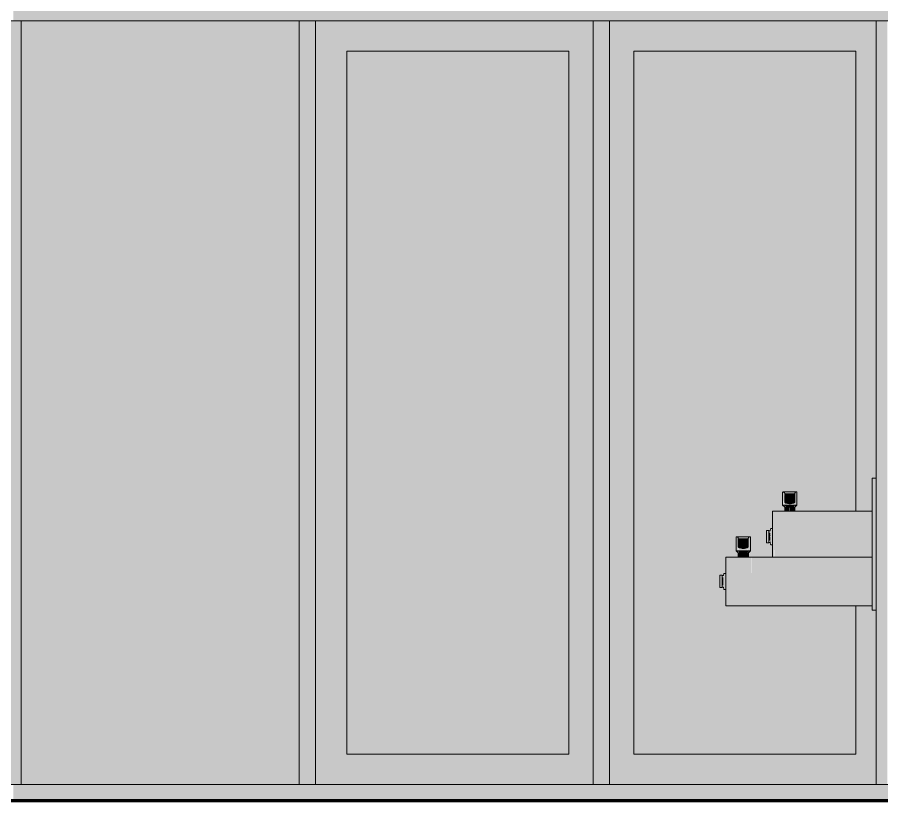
# Model space of a CAD drawing. Header units: inches. Extents: x 20478 to 36684, y -248 to 750.
# Drawn here: x 25960.4 to 26066.8, y 0 to 96.4 of the extents above; entities that cross this region are included whole.
import ezdxf

# ---------------------------------------------------------------- set-up
doc = ezdxf.new("R2010")
doc.units = ezdxf.units.IN
doc.header["$MEASUREMENT"] = 0
for name, color, linetype, lineweight in [('A-DOOR', 31, 'Continuous', 13), ('A-GLAZ-CURT', 52, 'Continuous', 9), ('A-GLAZ-CWMG', 51, 'Continuous', 9), ('C-TOPO', 7, 'Continuous', 9), ('I-WALL', 2, 'Continuous', 13), ('P-SANR-FIXT', 6, 'Continuous', 9)]:
    doc.layers.add(name, color=color, linetype=linetype, lineweight=lineweight)

# ---------------------------------------------------------------- blocks, each defined once
blk = doc.blocks.new('Drinking_Fountain-Haws_Corporation-Wall_Mounted_1119 - 1119-11062-Elevation - South')
at = {"layer": 'P-SANR-FIXT'}
for color, points in [(9, [(24132.45, 23.44), (24132.95, 23.44), (24132.95, 39.69), (24132.45, 39.69), (24132.45, 27.65)]), (10, [(24122.94, 37.76), (24122.99, 37.93), (24123.09, 38), (24121.63, 37.96), (24121.71, 37.82), (24121.72, 37.76)]), (10, [(24121.92, 36.76), (24122.94, 36.76), (24122.94, 37.76), (24121.72, 37.76), (24121.74, 36.76)]), (10, [(24121.92, 36.64), (24122.89, 36.68), (24122.94, 36.76), (24121.74, 36.72), (24121.84, 36.64)]), (9, [(24120.34, 30), (24120.43, 30), (24120.43, 35.63), (24120.2, 35.63), (24120.22, 30)]), (9, [(24123.11, 30), (24123.4, 30), (24123.4, 35.63), (24120.43, 35.63), (24120.45, 30), (24122.92, 30)]), (10, [(24122.19, 35.63), (24122.33, 35.63), (24122.32, 36.12), (24121.7, 36.12), (24121.75, 35.63), (24122.18, 35.63)]), (10, [(24122.86, 35.63), (24122.95, 35.63), (24122.91, 36.12), (24122.33, 36.12), (24122.38, 35.63), (24122.84, 35.63)]), (9, [(24125.11, 30), (24132.45, 30), (24132.45, 35.63), (24123.4, 35.63), (24123.4, 30), (24123.95, 30)]), (10, [(24119.77, 32.01), (24119.88, 32.01), (24119.88, 33.01), (24119.77, 33.01), (24119.77, 32.1)]), (10, [(24117.21, 32.25), (24117.27, 32.42), (24117.36, 32.5), (24115.91, 32.45), (24115.98, 32.31), (24115.99, 32.25)]), (10, [(24116.01, 31.25), (24117.21, 31.25), (24117.21, 32.25), (24115.99, 32.25), (24115.99, 31.25)]), (10, [(24116.15, 31.13), (24117.17, 31.17), (24117.21, 31.25), (24116.01, 31.21), (24116.11, 31.13), (24116.15, 31.13)]), (9, [(24114.45, 24), (24114.68, 24), (24114.68, 30), (24114.45, 30), (24114.45, 26.01)]), (9, [(24116.94, 24), (24117.65, 24), (24117.6, 30), (24114.68, 30), (24114.68, 24), (24116.27, 24)]), (10, [(24116.07, 30), (24116.6, 30), (24116.59, 30.5), (24115.98, 30.5), (24116.03, 30)]), (10, [(24117.13, 30), (24117.23, 30), (24117.18, 30.5), (24116.6, 30.5), (24116.63, 30), (24117.09, 30)]), (9, [(24132.45, 24), (24132.45, 30), (24117.65, 30), (24117.65, 24), (24126.24, 24)]), (10, [(24114.13, 26.5), (24114.13, 27.5), (24114.02, 27.5), (24114.02, 26.5)])]:
    blk.add_hatch(color=color, dxfattribs=at).paths.add_polyline_path(points, flags=0)
h = blk.add_hatch(color=10, dxfattribs=at)
h.paths.add_polyline_path([(24122.07, 36.37), (24122.01, 36.61), (24122.05, 36.37)], flags=0)
h.paths.add_polyline_path([(24122.14, 36.37), (24122.14, 36.59), (24122.05, 36.61), (24122.07, 36.37)], flags=0)
h.paths.add_polyline_path([(24121.57, 36.37), (24121.74, 36.37), (24121.6, 37.99), (24121.47, 37.99), (24121.46, 37.93), (24121.54, 36.37)], flags=0)
h.paths.add_polyline_path([(24121.88, 36.37), (24122.01, 36.38), (24121.92, 36.63), (24121.88, 36.63)], flags=0)
h.paths.add_polyline_path([(24121.81, 36.37), (24121.88, 36.38), (24121.84, 36.63)], flags=0)
h = blk.add_hatch(color=10, dxfattribs=at)
h.paths.add_polyline_path([(24123.12, 36.37), (24123.16, 36.37), (24123.19, 37.99), (24123.06, 37.99), (24122.99, 37.93), (24122.94, 37.76), (24122.92, 36.37), (24123.09, 36.37)], flags=0)
h.paths.add_polyline_path([(24122.78, 36.37), (24122.84, 36.37), (24122.82, 36.63), (24122.78, 36.38)], flags=0)
h.paths.add_polyline_path([(24122.65, 36.37), (24122.61, 36.45), (24122.61, 36.37)], flags=0)
h.paths.add_polyline_path([(24122.78, 36.37), (24122.78, 36.63), (24122.7, 36.63), (24122.65, 36.37), (24122.71, 36.37)], flags=0)
h.paths.add_polyline_path([(24122.52, 36.37), (24122.59, 36.37), (24122.61, 36.61), (24122.52, 36.59)], flags=0)
h = blk.add_hatch(color=10, dxfattribs=at)
h.paths.add_polyline_path([(24122.33, 36.12), (24122.33, 36.37), (24121.66, 36.37), (24121.92, 36.12), (24122.23, 36.12)], flags=0)
h.paths.add_polyline_path([(24121.8, 36.12), (24121.66, 36.37), (24121.5, 36.37), (24121.75, 36.16)], flags=0)
h = blk.add_hatch(color=10, dxfattribs=at)
h.paths.add_polyline_path([(24123, 36.37), (24122.33, 36.37), (24122.33, 36.12), (24122.78, 36.13)], flags=0)
h.paths.add_polyline_path([(24122.86, 36.12), (24123.16, 36.37), (24123, 36.37)], flags=0)
h = blk.add_hatch(color=10, dxfattribs=at)
h.paths.add_polyline_path([(24119.51, 31.75), (24119.77, 31.75), (24119.77, 31.82), (24119.51, 31.82)], flags=0)
h.paths.add_polyline_path([(24119.77, 33.16), (24119.77, 33.27), (24119.51, 33.27), (24119.51, 33.2)], flags=0)
h.paths.add_polyline_path([(24119.77, 31.82), (24119.77, 33.16), (24119.51, 33.1), (24119.51, 31.86)], flags=0)
h = blk.add_hatch(color=10, dxfattribs=at)
h.paths.add_polyline_path([(24119.97, 31.74), (24119.97, 31.98), (24119.91, 31.99)], flags=0)
h.paths.add_polyline_path([(24119.97, 31.98), (24119.97, 32.21), (24119.91, 32.25), (24119.96, 31.99)], flags=0)
h.paths.add_polyline_path([(24119.97, 32.21), (24119.97, 32.51), (24119.91, 32.38)], flags=0)
h.paths.add_polyline_path([(24119.97, 32.8), (24119.97, 33.04), (24119.91, 32.77)], flags=0)
h.paths.add_polyline_path([(24119.97, 32.51), (24119.97, 32.8), (24119.91, 32.64), (24119.96, 32.53)], flags=0)
h = blk.add_hatch(color=10, dxfattribs=at)
h.paths.add_polyline_path([(24120.01, 31.52), (24120.2, 31.58), (24120.01, 31.61)], flags=0)
h.paths.add_polyline_path([(24120.01, 31.61), (24120.2, 31.65), (24120.01, 31.71)], flags=0)
h.paths.add_polyline_path([(24120.2, 33.4), (24120.2, 33.5), (24120.01, 33.43)], flags=0)
h.paths.add_polyline_path([(24120.2, 33.31), (24120.2, 33.4), (24120.01, 33.37)], flags=0)
h.paths.add_polyline_path([(24120.01, 31.71), (24120.2, 31.71), (24120.2, 33.31), (24120.01, 33.31), (24120.01, 31.96)], flags=0)
h = blk.add_hatch(color=10, dxfattribs=at)
h.paths.add_polyline_path([(24116.09, 30.75), (24116.6, 30.75), (24116.6, 31.05), (24116.07, 31.15)], flags=0)
h.paths.add_polyline_path([(24116.01, 30.75), (24116.09, 30.75), (24116.04, 31.17), (24116.01, 30.76)], flags=0)
h.paths.add_polyline_path([(24115.81, 30.75), (24116.01, 30.75), (24115.91, 32.45), (24115.81, 32.5), (24115.73, 32.42), (24115.77, 30.75)], flags=0)
h = blk.add_hatch(color=10, dxfattribs=at)
h.paths.add_polyline_path([(24117.12, 30.75), (24117.09, 31.13), (24116.6, 31.05), (24116.6, 30.75), (24117.09, 30.75)], flags=0)
h.paths.add_polyline_path([(24117.2, 30.75), (24117.17, 31.17), (24117.12, 30.75), (24117.19, 30.75)], flags=0)
h.paths.add_polyline_path([(24117.39, 30.75), (24117.43, 30.75), (24117.46, 32.48), (24117.33, 32.48), (24117.24, 32.37), (24117.21, 32.25), (24117.2, 30.75), (24117.36, 30.75)], flags=0)
h = blk.add_hatch(color=10, dxfattribs=at)
h.paths.add_polyline_path([(24116.6, 30.5), (24116.6, 30.75), (24115.93, 30.75), (24116.16, 30.5), (24116.5, 30.5)], flags=0)
h.paths.add_polyline_path([(24116.07, 30.5), (24115.93, 30.75), (24115.77, 30.75), (24116.02, 30.54)], flags=0)
h = blk.add_hatch(color=10, dxfattribs=at)
h.paths.add_polyline_path([(24117.04, 30.5), (24117.28, 30.75), (24116.6, 30.73), (24116.6, 30.5), (24116.93, 30.5)], flags=0)
h.paths.add_polyline_path([(24117.14, 30.5), (24117.43, 30.75), (24117.28, 30.75), (24117.2, 30.61)], flags=0)
h = blk.add_hatch(color=10, dxfattribs=at)
h.paths.add_polyline_path([(24113.76, 26.24), (24114.02, 26.29), (24114.02, 26.35), (24113.76, 26.31)], flags=0)
h.paths.add_polyline_path([(24114.02, 26.35), (24114.02, 27.76), (24113.76, 27.71), (24113.76, 26.35)], flags=0)
h = blk.add_hatch(color=10, dxfattribs=at)
h.paths.add_polyline_path([(24114.45, 26.01), (24114.45, 26.1), (24114.26, 26.08)], flags=0)
h.paths.add_polyline_path([(24114.45, 26.1), (24114.45, 26.2), (24114.26, 26.14)], flags=0)
h.paths.add_polyline_path([(24114.26, 26.2), (24114.45, 26.2), (24114.45, 27.99), (24114.26, 27.99), (24114.26, 26.45)], flags=0)
h = blk.add_hatch(color=10, dxfattribs=at)
h.paths.add_polyline_path([(24114.22, 26.23), (24114.22, 26.47), (24114.16, 26.48)], flags=0)
h.paths.add_polyline_path([(24114.22, 26.47), (24114.22, 26.7), (24114.16, 26.74), (24114.21, 26.48)], flags=0)
h.paths.add_polyline_path([(24114.22, 26.7), (24114.22, 27), (24114.16, 26.87)], flags=0)
h.paths.add_polyline_path([(24114.22, 27.53), (24114.19, 27.65), (24114.16, 27.52)], flags=0)
h.paths.add_polyline_path([(24114.22, 27.3), (24114.21, 27.52), (24114.16, 27.26)], flags=0)
h.paths.add_polyline_path([(24114.22, 27), (24114.22, 27.3), (24114.16, 27.13)], flags=0)
at = {"layer": 'P-SANR-FIXT', "color": 250}
for p, q in [((24132.45, 23.44), (24132.45, 39.69)), ((24132.95, 39.69), (24132.45, 39.69)), ((24120.2, 35.63), (24120.2, 30)), ((24120.2, 35.63), (24120.43, 35.63)), ((24120.43, 35.63), (24123.4, 35.63)), ((24123.4, 35.63), (24132.45, 35.63)), ((24114.45, 30), (24114.45, 24)), ((24114.45, 30), (24114.68, 30)), ((24114.68, 30), (24117.65, 30)), ((24117.65, 30), (24132.45, 30)), ((24114.68, 24), (24114.45, 24)), ((24117.65, 24), (24114.68, 24)), ((24132.45, 24), (24117.65, 24)), ((24132.45, 23.44), (24132.95, 23.44))]:
    blk.add_line(p, q, dxfattribs=at)
at = {"layer": 'P-SANR-FIXT', "color": 55}
for p, q in [((24121.45, 37.96), (24121.45, 36.37)), ((24123.13, 38.01), (24121.53, 38.01)), ((24121.54, 38.01), (24123.12, 38.01)), ((24123.11, 38.01), (24121.55, 38.01)), ((24121.72, 36.76), (24121.72, 37.76)), ((24121.72, 37.76), (24122.94, 37.76)), ((24122.94, 37.76), (24122.94, 36.76)), ((24123.2, 36.37), (24123.2, 37.96)), ((24121.45, 36.37), (24121.7, 36.12)), ((24122.33, 36.37), (24121.5, 36.37)), ((24121.72, 36.76), (24122.94, 36.76)), ((24122.77, 36.63), (24121.89, 36.63)), ((24121.92, 36.63), (24122.78, 36.63)), ((24123.16, 36.37), (24122.33, 36.37)), ((24122.95, 36.12), (24123.2, 36.37)), ((24121.7, 36.12), (24121.7, 35.63)), ((24122.33, 36.12), (24121.7, 36.12)), ((24122.95, 36.12), (24122.33, 36.12)), ((24122.95, 35.63), (24122.95, 36.12)), ((24119.77, 33.27), (24119.51, 33.27)), ((24119.77, 33.27), (24119.77, 31.75)), ((24119.88, 33.22), (24119.77, 33.22)), ((24119.97, 33.46), (24119.91, 33.24)), ((24120.2, 33.5), (24120.01, 33.5)), ((24120.2, 33.5), (24120.2, 31.52)), ((24115.73, 32.45), (24115.73, 30.75)), ((24117.4, 32.5), (24115.8, 32.5)), ((24115.81, 32.5), (24117.39, 32.5)), ((24117.39, 32.5), (24115.82, 32.5)), ((24115.99, 31.25), (24115.99, 32.25)), ((24115.99, 32.25), (24117.21, 32.25)), ((24117.21, 32.25), (24117.21, 31.25)), ((24117.48, 30.75), (24117.48, 32.45)), ((24115.99, 31.25), (24117.21, 31.25)), ((24116.15, 31.12), (24117.05, 31.12)), ((24117.05, 31.12), (24116.16, 31.12)), ((24119.51, 31.75), (24119.77, 31.75)), ((24119.77, 31.8), (24119.88, 31.8)), ((24119.91, 31.78), (24119.97, 31.55)), ((24120.01, 31.52), (24120.2, 31.52)), ((24115.73, 30.75), (24115.98, 30.5)), ((24116.6, 30.75), (24115.77, 30.75)), ((24115.98, 30.5), (24115.98, 30)), ((24116.6, 30.5), (24115.98, 30.5)), ((24117.43, 30.75), (24116.6, 30.75)), ((24117.23, 30.5), (24116.6, 30.5)), ((24117.23, 30.5), (24117.48, 30.75)), ((24117.23, 30), (24117.23, 30.5)), ((24114.02, 27.76), (24113.76, 27.76)), ((24114.02, 26.24), (24114.02, 27.76)), ((24114.13, 27.71), (24114.02, 27.71)), ((24114.22, 27.96), (24114.16, 27.73)), ((24114.45, 27.99), (24114.26, 27.99)), ((24114.45, 26.01), (24114.45, 27.99)), ((24113.76, 26.24), (24114.02, 26.24)), ((24114.02, 26.29), (24114.13, 26.29)), ((24114.16, 26.27), (24114.22, 26.04)), ((24114.26, 26.01), (24114.45, 26.01))]:
    blk.add_line(p, q, dxfattribs=at)
at = {"layer": 'P-SANR-FIXT', "color": 55, "flags": 128}
for points in [[(24119.46, 33.22), (24119.46, 33.23), (24119.46, 33.23), (24119.46, 33.23), (24119.47, 33.23), (24119.47, 33.23), (24119.47, 33.24), (24119.47, 33.24), (24119.47, 33.24), (24119.47, 33.24), (24119.47, 33.24), (24119.47, 33.24), (24119.47, 33.25), (24119.47, 33.25), (24119.47, 33.25), (24119.47, 33.25), (24119.47, 33.25), (24119.47, 33.25), (24119.48, 33.26), (24119.48, 33.26), (24119.48, 33.26), (24119.48, 33.26), (24119.48, 33.26), (24119.48, 33.26), (24119.48, 33.26), (24119.49, 33.26), (24119.49, 33.27), (24119.49, 33.27), (24119.49, 33.27), (24119.49, 33.27), (24119.49, 33.27), (24119.5, 33.27), (24119.5, 33.27), (24119.5, 33.27), (24119.5, 33.27), (24119.5, 33.27), (24119.51, 33.27), (24119.51, 33.27), (24119.51, 33.27), (24119.51, 33.27), (24119.51, 33.27)], [(24119.46, 31.79), (24119.46, 31.79), (24119.46, 31.8), (24119.46, 31.8), (24119.46, 31.8), (24119.46, 31.81), (24119.46, 31.81), (24119.46, 31.82), (24119.46, 31.83), (24119.46, 31.84), (24119.46, 31.85), (24119.46, 31.86), (24119.46, 31.87), (24119.46, 31.89), (24119.46, 31.9), (24119.46, 31.92), (24119.46, 31.93), (24119.46, 31.95), (24119.46, 31.97), (24119.46, 31.99), (24119.46, 32.01), (24119.46, 32.03), (24119.46, 32.05), (24119.46, 32.08), (24119.46, 32.1), (24119.46, 32.12), (24119.46, 32.15), (24119.46, 32.17), (24119.46, 32.2), (24119.46, 32.22), (24119.46, 32.25), (24119.46, 32.28), (24119.46, 32.3), (24119.46, 32.33), (24119.46, 32.36), (24119.46, 32.39), (24119.46, 32.42), (24119.46, 32.44), (24119.46, 32.47), (24119.46, 32.5), (24119.46, 32.53), (24119.46, 32.56), (24119.46, 32.59), (24119.46, 32.62), (24119.46, 32.64), (24119.46, 32.67), (24119.46, 32.7), (24119.46, 32.73), (24119.46, 32.75), (24119.46, 32.78), (24119.46, 32.81), (24119.46, 32.83), (24119.46, 32.86), (24119.46, 32.88), (24119.46, 32.91), (24119.46, 32.93), (24119.46, 32.95), (24119.46, 32.98), (24119.46, 33), (24119.46, 33.02), (24119.46, 33.04), (24119.46, 33.06), (24119.46, 33.07), (24119.46, 33.09), (24119.46, 33.11), (24119.46, 33.12), (24119.46, 33.14), (24119.46, 33.15), (24119.46, 33.16), (24119.46, 33.17), (24119.46, 33.18), (24119.46, 33.19), (24119.46, 33.2), (24119.46, 33.21), (24119.46, 33.21), (24119.46, 33.22), (24119.46, 33.22), (24119.46, 33.22), (24119.46, 33.22), (24119.46, 33.22)], [(24119.46, 33.22), (24119.46, 33.22), (24119.46, 33.22), (24119.46, 33.22), (24119.46, 33.22), (24119.46, 33.21), (24119.46, 33.2), (24119.46, 33.2), (24119.46, 33.19), (24119.46, 33.18), (24119.46, 33.17), (24119.46, 33.16), (24119.46, 33.14), (24119.46, 33.13), (24119.46, 33.12), (24119.46, 33.1), (24119.46, 33.08), (24119.46, 33.07), (24119.46, 33.05), (24119.46, 33.03), (24119.46, 33.01), (24119.46, 32.99), (24119.46, 32.96), (24119.46, 32.94), (24119.46, 32.92), (24119.46, 32.9), (24119.46, 32.87), (24119.46, 32.85), (24119.46, 32.82), (24119.46, 32.79), (24119.46, 32.77), (24119.46, 32.74), (24119.46, 32.71), (24119.46, 32.69), (24119.46, 32.66), (24119.46, 32.63), (24119.46, 32.6), (24119.46, 32.57), (24119.46, 32.55), (24119.46, 32.52), (24119.46, 32.49), (24119.46, 32.46), (24119.46, 32.43), (24119.46, 32.4), (24119.46, 32.37), (24119.46, 32.35), (24119.46, 32.32), (24119.46, 32.29), (24119.46, 32.26), (24119.46, 32.24), (24119.46, 32.21), (24119.46, 32.19), (24119.46, 32.16), (24119.46, 32.14), (24119.46, 32.11), (24119.46, 32.09), (24119.46, 32.07), (24119.46, 32.04), (24119.46, 32.02), (24119.46, 32), (24119.46, 31.98), (24119.46, 31.96), (24119.46, 31.94), (24119.46, 31.93), (24119.46, 31.91), (24119.46, 31.9), (24119.46, 31.88), (24119.46, 31.87), (24119.46, 31.86), (24119.46, 31.84), (24119.46, 31.83), (24119.46, 31.83), (24119.46, 31.82), (24119.46, 31.81), (24119.46, 31.81), (24119.46, 31.8), (24119.46, 31.8), (24119.46, 31.79), (24119.46, 31.79), (24119.46, 31.79)], [(24119.88, 33.22), (24119.88, 33.22), (24119.88, 33.22), (24119.89, 33.22), (24119.89, 33.22), (24119.89, 33.22), (24119.89, 33.22), (24119.89, 33.22), (24119.89, 33.22), (24119.89, 33.22), (24119.89, 33.22), (24119.89, 33.22), (24119.89, 33.22), (24119.89, 33.22), (24119.9, 33.23), (24119.9, 33.23), (24119.9, 33.23), (24119.9, 33.23), (24119.9, 33.23), (24119.9, 33.23), (24119.9, 33.23), (24119.9, 33.23), (24119.9, 33.23), (24119.9, 33.23), (24119.9, 33.23), (24119.9, 33.23), (24119.9, 33.23), (24119.9, 33.23), (24119.9, 33.24), (24119.9, 33.24), (24119.9, 33.24), (24119.91, 33.24), (24119.91, 33.24), (24119.91, 33.24)], [(24119.97, 33.46), (24119.97, 33.47), (24119.97, 33.47), (24119.97, 33.47), (24119.97, 33.47), (24119.97, 33.47), (24119.97, 33.47), (24119.97, 33.48), (24119.97, 33.48), (24119.97, 33.48), (24119.97, 33.48), (24119.98, 33.48), (24119.98, 33.48), (24119.98, 33.49), (24119.98, 33.49), (24119.98, 33.49), (24119.98, 33.49), (24119.98, 33.49), (24119.99, 33.49), (24119.99, 33.49), (24119.99, 33.49), (24119.99, 33.49), (24119.99, 33.49), (24119.99, 33.5), (24120, 33.5), (24120, 33.5), (24120, 33.5), (24120, 33.5), (24120, 33.5), (24120, 33.5), (24120.01, 33.5), (24120.01, 33.5), (24120.01, 33.5), (24120.01, 33.5)], [(24119.51, 31.75), (24119.51, 31.75), (24119.51, 31.75), (24119.51, 31.75), (24119.5, 31.75), (24119.5, 31.75), (24119.5, 31.75), (24119.5, 31.75), (24119.5, 31.75), (24119.49, 31.75), (24119.49, 31.75), (24119.49, 31.75), (24119.49, 31.75), (24119.49, 31.75), (24119.49, 31.75), (24119.48, 31.75), (24119.48, 31.76), (24119.48, 31.76), (24119.48, 31.76), (24119.48, 31.76), (24119.48, 31.76), (24119.48, 31.76), (24119.48, 31.76), (24119.47, 31.76), (24119.47, 31.77), (24119.47, 31.77), (24119.47, 31.77), (24119.47, 31.77), (24119.47, 31.77), (24119.47, 31.77), (24119.47, 31.78), (24119.47, 31.78), (24119.47, 31.78), (24119.47, 31.78), (24119.47, 31.78), (24119.47, 31.79), (24119.46, 31.79), (24119.46, 31.79), (24119.46, 31.79), (24119.46, 31.79), (24119.46, 31.79)], [(24119.91, 31.78), (24119.91, 31.78), (24119.91, 31.78), (24119.9, 31.78), (24119.9, 31.78), (24119.9, 31.78), (24119.9, 31.78), (24119.9, 31.78), (24119.9, 31.79), (24119.9, 31.79), (24119.9, 31.79), (24119.9, 31.79), (24119.9, 31.79), (24119.9, 31.79), (24119.9, 31.79), (24119.9, 31.79), (24119.9, 31.79), (24119.9, 31.79), (24119.9, 31.79), (24119.9, 31.79), (24119.89, 31.79), (24119.89, 31.79), (24119.89, 31.79), (24119.89, 31.79), (24119.89, 31.8), (24119.89, 31.8), (24119.89, 31.8), (24119.89, 31.8), (24119.89, 31.8), (24119.89, 31.8), (24119.89, 31.8), (24119.88, 31.8), (24119.88, 31.8), (24119.88, 31.8)], [(24120.01, 31.52), (24120.01, 31.52), (24120.01, 31.52), (24120.01, 31.52), (24120, 31.52), (24120, 31.52), (24120, 31.52), (24120, 31.52), (24120, 31.52), (24119.99, 31.52), (24119.99, 31.52), (24119.99, 31.52), (24119.99, 31.52), (24119.99, 31.53), (24119.99, 31.53), (24119.98, 31.53), (24119.98, 31.53), (24119.98, 31.53), (24119.98, 31.53), (24119.98, 31.53), (24119.98, 31.53), (24119.98, 31.53), (24119.98, 31.54), (24119.97, 31.54), (24119.97, 31.54), (24119.97, 31.54), (24119.97, 31.54), (24119.97, 31.54), (24119.97, 31.55), (24119.97, 31.55), (24119.97, 31.55), (24119.97, 31.55), (24119.97, 31.55), (24119.97, 31.55)], [(24113.71, 27.72), (24113.71, 27.72), (24113.71, 27.72), (24113.71, 27.72), (24113.72, 27.72), (24113.72, 27.72), (24113.72, 27.73), (24113.72, 27.73), (24113.72, 27.73), (24113.72, 27.73), (24113.72, 27.73), (24113.72, 27.74), (24113.72, 27.74), (24113.72, 27.74), (24113.72, 27.74), (24113.72, 27.74), (24113.72, 27.74), (24113.72, 27.75), (24113.73, 27.75), (24113.73, 27.75), (24113.73, 27.75), (24113.73, 27.75), (24113.73, 27.75), (24113.73, 27.75), (24113.73, 27.75), (24113.74, 27.76), (24113.74, 27.76), (24113.74, 27.76), (24113.74, 27.76), (24113.74, 27.76), (24113.74, 27.76), (24113.75, 27.76), (24113.75, 27.76), (24113.75, 27.76), (24113.75, 27.76), (24113.75, 27.76), (24113.76, 27.76), (24113.76, 27.76), (24113.76, 27.76), (24113.76, 27.76), (24113.76, 27.76)], [(24113.71, 27.72), (24113.71, 27.72), (24113.71, 27.71), (24113.71, 27.71), (24113.71, 27.71), (24113.71, 27.7), (24113.71, 27.7), (24113.71, 27.69), (24113.71, 27.68), (24113.71, 27.67), (24113.71, 27.66), (24113.71, 27.65), (24113.71, 27.63), (24113.71, 27.62), (24113.71, 27.61), (24113.71, 27.59), (24113.71, 27.57), (24113.71, 27.56), (24113.71, 27.54), (24113.71, 27.52), (24113.71, 27.5), (24113.71, 27.48), (24113.71, 27.46), (24113.71, 27.43), (24113.71, 27.41), (24113.71, 27.39), (24113.71, 27.36), (24113.71, 27.34), (24113.71, 27.31), (24113.71, 27.29), (24113.71, 27.26), (24113.71, 27.23), (24113.71, 27.21), (24113.71, 27.18), (24113.71, 27.15), (24113.71, 27.12), (24113.71, 27.09), (24113.71, 27.06), (24113.71, 27.04), (24113.71, 27.01), (24113.71, 26.98), (24113.71, 26.95), (24113.71, 26.92), (24113.71, 26.89), (24113.71, 26.87), (24113.71, 26.84), (24113.71, 26.81), (24113.71, 26.78), (24113.71, 26.76), (24113.71, 26.73), (24113.71, 26.7), (24113.71, 26.68), (24113.71, 26.65), (24113.71, 26.63), (24113.71, 26.6), (24113.71, 26.58), (24113.71, 26.56), (24113.71, 26.53), (24113.71, 26.51), (24113.71, 26.49), (24113.71, 26.47), (24113.71, 26.45), (24113.71, 26.44), (24113.71, 26.42), (24113.71, 26.4), (24113.71, 26.39), (24113.71, 26.37), (24113.71, 26.36), (24113.71, 26.35), (24113.71, 26.34), (24113.71, 26.33), (24113.71, 26.32), (24113.71, 26.31), (24113.71, 26.3), (24113.71, 26.3), (24113.71, 26.29), (24113.71, 26.29), (24113.71, 26.29), (24113.71, 26.28), (24113.71, 26.28)], [(24113.71, 26.28), (24113.71, 26.28), (24113.71, 26.29), (24113.71, 26.29), (24113.71, 26.29), (24113.71, 26.3), (24113.71, 26.3), (24113.71, 26.31), (24113.71, 26.32), (24113.71, 26.33), (24113.71, 26.34), (24113.71, 26.35), (24113.71, 26.37), (24113.71, 26.38), (24113.71, 26.39), (24113.71, 26.41), (24113.71, 26.43), (24113.71, 26.44), (24113.71, 26.46), (24113.71, 26.48), (24113.71, 26.5), (24113.71, 26.52), (24113.71, 26.54), (24113.71, 26.57), (24113.71, 26.59), (24113.71, 26.61), (24113.71, 26.64), (24113.71, 26.66), (24113.71, 26.69), (24113.71, 26.71), (24113.71, 26.74), (24113.71, 26.77), (24113.71, 26.79), (24113.71, 26.82), (24113.71, 26.85), (24113.71, 26.88), (24113.71, 26.91), (24113.71, 26.94), (24113.71, 26.96), (24113.71, 26.99), (24113.71, 27.02), (24113.71, 27.05), (24113.71, 27.08), (24113.71, 27.11), (24113.71, 27.13), (24113.71, 27.16), (24113.71, 27.19), (24113.71, 27.22), (24113.71, 27.24), (24113.71, 27.27), (24113.71, 27.3), (24113.71, 27.32), (24113.71, 27.35), (24113.71, 27.37), (24113.71, 27.4), (24113.71, 27.42), (24113.71, 27.44), (24113.71, 27.47), (24113.71, 27.49), (24113.71, 27.51), (24113.71, 27.53), (24113.71, 27.55), (24113.71, 27.56), (24113.71, 27.58), (24113.71, 27.6), (24113.71, 27.61), (24113.71, 27.63), (24113.71, 27.64), (24113.71, 27.65), (24113.71, 27.66), (24113.71, 27.67), (24113.71, 27.68), (24113.71, 27.69), (24113.71, 27.7), (24113.71, 27.7), (24113.71, 27.71), (24113.71, 27.71), (24113.71, 27.71), (24113.71, 27.72), (24113.71, 27.72)], [(24114.13, 27.71), (24114.13, 27.71), (24114.13, 27.71), (24114.14, 27.71), (24114.14, 27.71), (24114.14, 27.71), (24114.14, 27.71), (24114.14, 27.71), (24114.14, 27.71), (24114.14, 27.71), (24114.14, 27.71), (24114.14, 27.71), (24114.14, 27.72), (24114.14, 27.72), (24114.15, 27.72), (24114.15, 27.72), (24114.15, 27.72), (24114.15, 27.72), (24114.15, 27.72), (24114.15, 27.72), (24114.15, 27.72), (24114.15, 27.72), (24114.15, 27.72), (24114.15, 27.72), (24114.15, 27.72), (24114.15, 27.72), (24114.15, 27.72), (24114.15, 27.73), (24114.15, 27.73), (24114.15, 27.73), (24114.15, 27.73), (24114.16, 27.73), (24114.16, 27.73), (24114.16, 27.73)], [(24114.22, 27.96), (24114.22, 27.96), (24114.22, 27.96), (24114.22, 27.96), (24114.22, 27.96), (24114.22, 27.96), (24114.22, 27.97), (24114.22, 27.97), (24114.22, 27.97), (24114.22, 27.97), (24114.22, 27.97), (24114.23, 27.97), (24114.23, 27.97), (24114.23, 27.98), (24114.23, 27.98), (24114.23, 27.98), (24114.23, 27.98), (24114.23, 27.98), (24114.24, 27.98), (24114.24, 27.98), (24114.24, 27.98), (24114.24, 27.98), (24114.24, 27.99), (24114.24, 27.99), (24114.25, 27.99), (24114.25, 27.99), (24114.25, 27.99), (24114.25, 27.99), (24114.25, 27.99), (24114.25, 27.99), (24114.26, 27.99), (24114.26, 27.99), (24114.26, 27.99), (24114.26, 27.99)], [(24113.76, 26.24), (24113.76, 26.24), (24113.76, 26.24), (24113.76, 26.24), (24113.75, 26.24), (24113.75, 26.24), (24113.75, 26.24), (24113.75, 26.24), (24113.75, 26.24), (24113.74, 26.24), (24113.74, 26.24), (24113.74, 26.24), (24113.74, 26.24), (24113.74, 26.24), (24113.74, 26.24), (24113.73, 26.25), (24113.73, 26.25), (24113.73, 26.25), (24113.73, 26.25), (24113.73, 26.25), (24113.73, 26.25), (24113.73, 26.25), (24113.73, 26.25), (24113.72, 26.26), (24113.72, 26.26), (24113.72, 26.26), (24113.72, 26.26), (24113.72, 26.26), (24113.72, 26.26), (24113.72, 26.27), (24113.72, 26.27), (24113.72, 26.27), (24113.72, 26.27), (24113.72, 26.27), (24113.72, 26.27), (24113.72, 26.28), (24113.71, 26.28), (24113.71, 26.28), (24113.71, 26.28), (24113.71, 26.28), (24113.71, 26.28)], [(24114.16, 26.27), (24114.16, 26.27), (24114.16, 26.27), (24114.15, 26.27), (24114.15, 26.27), (24114.15, 26.27), (24114.15, 26.28), (24114.15, 26.28), (24114.15, 26.28), (24114.15, 26.28), (24114.15, 26.28), (24114.15, 26.28), (24114.15, 26.28), (24114.15, 26.28), (24114.15, 26.28), (24114.15, 26.28), (24114.15, 26.28), (24114.15, 26.28), (24114.15, 26.28), (24114.15, 26.28), (24114.14, 26.28), (24114.14, 26.28), (24114.14, 26.29), (24114.14, 26.29), (24114.14, 26.29), (24114.14, 26.29), (24114.14, 26.29), (24114.14, 26.29), (24114.14, 26.29), (24114.14, 26.29), (24114.14, 26.29), (24114.13, 26.29), (24114.13, 26.29), (24114.13, 26.29)], [(24114.26, 26.01), (24114.26, 26.01), (24114.26, 26.01), (24114.26, 26.01), (24114.25, 26.01), (24114.25, 26.01), (24114.25, 26.01), (24114.25, 26.01), (24114.25, 26.01), (24114.24, 26.01), (24114.24, 26.01), (24114.24, 26.01), (24114.24, 26.02), (24114.24, 26.02), (24114.24, 26.02), (24114.23, 26.02), (24114.23, 26.02), (24114.23, 26.02), (24114.23, 26.02), (24114.23, 26.02), (24114.23, 26.02), (24114.23, 26.03), (24114.23, 26.03), (24114.22, 26.03), (24114.22, 26.03), (24114.22, 26.03), (24114.22, 26.03), (24114.22, 26.03), (24114.22, 26.04), (24114.22, 26.04), (24114.22, 26.04), (24114.22, 26.04), (24114.22, 26.04), (24114.22, 26.04)]]:
    blk.add_lwpolyline(points, dxfattribs=at)
at = {"layer": 'P-SANR-FIXT', "color": 250}
blk.add_circle((24122.34, 37.46), 0.145, dxfattribs=at)
blk.add_ellipse((24116.6, 31.97), major_axis=(0.146, 0), ratio=0.99635, dxfattribs=at)
at = {"layer": 'P-SANR-FIXT', "color": 55}
for points, knots in [([(24121.54, 38.01), (24121.5, 38.01), (24121.47, 38), (24121.45, 37.97), (24121.45, 37.95), (24121.46, 37.93)], [0, 0, 0, 0, 0.1111111, 0.1666667, 0.2222222, 0.2222222, 0.2222222, 0.2222222]), ([(24121.72, 37.76), (24121.72, 37.77), (24121.72, 37.79), (24121.71, 37.81), (24121.71, 37.82), (24121.71, 37.84), (24121.7, 37.85), (24121.7, 37.86), (24121.69, 37.88), (24121.69, 37.89), (24121.68, 37.9), (24121.67, 37.91), (24121.66, 37.93), (24121.66, 37.94), (24121.65, 37.95), (24121.62, 37.97), (24121.58, 38), (24121.55, 38.01), (24121.54, 38.01)], [0, 0, 0, 0, 0.071429, 0.107143, 0.142857, 0.178571, 0.214286, 0.25, 0.285714, 0.321429, 0.357143, 0.392857, 0.428571, 0.464286, 0.5, 0.571429, 0.785714, 1, 1, 1, 1]), ([(24123.12, 38.01), (24123.11, 38.01), (24123.09, 38.01), (24123.06, 37.99), (24123.03, 37.97), (24123.01, 37.95), (24123, 37.94), (24122.99, 37.92), (24122.98, 37.91), (24122.97, 37.89), (24122.97, 37.88), (24122.96, 37.87), (24122.95, 37.85), (24122.95, 37.83), (24122.95, 37.82), (24122.94, 37.8), (24122.94, 37.78), (24122.94, 37.77), (24122.94, 37.76)], [0, 0, 0, 0, 0.142857, 0.285714, 0.428571, 0.5, 0.535714, 0.571429, 0.625, 0.678571, 0.705357, 0.732143, 0.785714, 0.839286, 0.866071, 0.892857, 0.946429, 1, 1, 1, 1]), ([(24123.2, 37.93), (24123.2, 37.95), (24123.21, 37.97), (24123.19, 38), (24123.15, 38.01), (24123.12, 38.01)], [0.7777778, 0.7777778, 0.7777778, 0.7777778, 0.8333333, 0.8888889, 1, 1, 1, 1]), ([(24121.88, 36.63), (24121.86, 36.64), (24121.84, 36.64), (24121.82, 36.65), (24121.81, 36.65), (24121.8, 36.66), (24121.79, 36.67), (24121.77, 36.67), (24121.77, 36.68), (24121.76, 36.69), (24121.75, 36.7), (24121.74, 36.71), (24121.73, 36.72), (24121.73, 36.73), (24121.72, 36.75), (24121.72, 36.76)], [0, 0, 0, 0, 0.2, 0.3, 0.35, 0.4, 0.475, 0.55, 0.5875, 0.625, 0.7, 0.775, 0.8125, 0.85, 1, 1, 1, 1]), ([(24122.33, 36.56), (24122.31, 36.56), (24122.29, 36.56), (24122.26, 36.56), (24122.23, 36.57), (24122.21, 36.57), (24122.19, 36.58), (24122.17, 36.58), (24122.15, 36.58), (24122.14, 36.59), (24122.13, 36.59), (24122.11, 36.59), (24122.1, 36.6), (24122.07, 36.6), (24122.05, 36.61), (24122.03, 36.61), (24122.01, 36.62), (24121.98, 36.62), (24121.96, 36.63), (24121.92, 36.63), (24121.89, 36.63), (24121.88, 36.63)], [0, 0, 0, 0, 0.1, 0.15, 0.2, 0.25, 0.3, 0.35, 0.375, 0.4, 0.425, 0.45, 0.5, 0.55, 0.6, 0.65, 0.7, 0.75, 0.8, 0.9, 1, 1, 1, 1]), ([(24122.78, 36.63), (24122.77, 36.63), (24122.74, 36.63), (24122.7, 36.63), (24122.67, 36.62), (24122.65, 36.62), (24122.63, 36.61), (24122.61, 36.61), (24122.59, 36.6), (24122.56, 36.6), (24122.54, 36.59), (24122.53, 36.59), (24122.52, 36.59), (24122.51, 36.58), (24122.49, 36.58), (24122.47, 36.58), (24122.45, 36.57), (24122.43, 36.57), (24122.4, 36.56), (24122.37, 36.56), (24122.35, 36.56), (24122.33, 36.56)], [0, 0, 0, 0, 0.1, 0.2, 0.25, 0.3, 0.35, 0.4, 0.45, 0.5, 0.55, 0.575, 0.6, 0.625, 0.65, 0.7, 0.75, 0.8, 0.85, 0.9, 1, 1, 1, 1]), ([(24122.94, 36.76), (24122.94, 36.75), (24122.93, 36.74), (24122.93, 36.73), (24122.92, 36.71), (24122.91, 36.7), (24122.9, 36.69), (24122.89, 36.68), (24122.88, 36.67), (24122.87, 36.67), (24122.86, 36.66), (24122.85, 36.66), (24122.84, 36.65), (24122.83, 36.64), (24122.81, 36.64), (24122.79, 36.63), (24122.78, 36.63)], [0, 0, 0, 0, 0.1, 0.15, 0.2, 0.3, 0.35, 0.4, 0.475, 0.55, 0.5875, 0.625, 0.7, 0.775, 0.85, 1, 1, 1, 1]), ([(24115.81, 32.5), (24115.78, 32.5), (24115.74, 32.49), (24115.73, 32.46), (24115.73, 32.44), (24115.73, 32.42)], [0, 0, 0, 0, 0.1111111, 0.1666667, 0.2222222, 0.2222222, 0.2222222, 0.2222222]), ([(24115.99, 32.25), (24115.99, 32.26), (24115.99, 32.28), (24115.99, 32.3), (24115.99, 32.31), (24115.98, 32.33), (24115.98, 32.34), (24115.97, 32.36), (24115.97, 32.37), (24115.96, 32.38), (24115.95, 32.39), (24115.94, 32.41), (24115.94, 32.42), (24115.93, 32.43), (24115.92, 32.44), (24115.89, 32.47), (24115.85, 32.49), (24115.82, 32.5), (24115.81, 32.5)], [0, 0, 0, 0, 0.071429, 0.107143, 0.142857, 0.178571, 0.214286, 0.25, 0.285714, 0.321429, 0.357143, 0.392857, 0.428571, 0.464286, 0.5, 0.571429, 0.785714, 1, 1, 1, 1]), ([(24117.39, 32.5), (24117.38, 32.5), (24117.36, 32.5), (24117.33, 32.48), (24117.3, 32.46), (24117.29, 32.44), (24117.27, 32.43), (24117.27, 32.41), (24117.26, 32.4), (24117.25, 32.39), (24117.24, 32.37), (24117.23, 32.36), (24117.23, 32.34), (24117.22, 32.32), (24117.22, 32.31), (24117.22, 32.29), (24117.21, 32.27), (24117.21, 32.26), (24117.21, 32.25)], [0, 0, 0, 0, 0.142857, 0.285714, 0.428571, 0.5, 0.535714, 0.571429, 0.625, 0.678571, 0.705357, 0.732143, 0.785714, 0.839286, 0.866071, 0.892857, 0.946429, 1, 1, 1, 1]), ([(24117.47, 32.42), (24117.48, 32.44), (24117.48, 32.46), (24117.46, 32.49), (24117.43, 32.5), (24117.39, 32.5)], [0.7777778, 0.7777778, 0.7777778, 0.7777778, 0.8333333, 0.8888889, 1, 1, 1, 1]), ([(24116.15, 31.12), (24116.14, 31.13), (24116.12, 31.13), (24116.09, 31.14), (24116.08, 31.15), (24116.07, 31.15), (24116.06, 31.16), (24116.05, 31.17), (24116.04, 31.17), (24116.03, 31.18), (24116.02, 31.19), (24116.01, 31.2), (24116.01, 31.21), (24116, 31.22), (24115.99, 31.24), (24115.99, 31.25)], [0, 0, 0, 0, 0.2, 0.3, 0.35, 0.4, 0.475, 0.55, 0.5875, 0.625, 0.7, 0.775, 0.8125, 0.85, 1, 1, 1, 1]), ([(24116.6, 31.05), (24116.59, 31.05), (24116.56, 31.05), (24116.53, 31.05), (24116.51, 31.06), (24116.48, 31.06), (24116.46, 31.07), (24116.44, 31.07), (24116.42, 31.08), (24116.41, 31.08), (24116.4, 31.08), (24116.39, 31.08), (24116.37, 31.09), (24116.35, 31.1), (24116.32, 31.1), (24116.3, 31.11), (24116.28, 31.11), (24116.26, 31.11), (24116.23, 31.12), (24116.19, 31.12), (24116.16, 31.12), (24116.15, 31.12)], [0, 0, 0, 0, 0.1, 0.15, 0.2, 0.25, 0.3, 0.35, 0.375, 0.4, 0.425, 0.45, 0.5, 0.55, 0.6, 0.65, 0.7, 0.75, 0.8, 0.9, 1, 1, 1, 1]), ([(24117.05, 31.12), (24117.04, 31.12), (24117.01, 31.12), (24116.98, 31.12), (24116.95, 31.11), (24116.93, 31.11), (24116.9, 31.11), (24116.88, 31.1), (24116.86, 31.1), (24116.84, 31.09), (24116.82, 31.08), (24116.8, 31.08), (24116.79, 31.08), (24116.78, 31.08), (24116.76, 31.07), (24116.74, 31.07), (24116.72, 31.06), (24116.7, 31.06), (24116.67, 31.05), (24116.64, 31.05), (24116.62, 31.05), (24116.6, 31.05)], [0, 0, 0, 0, 0.1, 0.2, 0.25, 0.3, 0.35, 0.4, 0.45, 0.5, 0.55, 0.575, 0.6, 0.625, 0.65, 0.7, 0.75, 0.8, 0.85, 0.9, 1, 1, 1, 1]), ([(24117.21, 31.25), (24117.21, 31.24), (24117.21, 31.23), (24117.2, 31.22), (24117.19, 31.2), (24117.18, 31.19), (24117.17, 31.18), (24117.17, 31.17), (24117.15, 31.16), (24117.14, 31.16), (24117.13, 31.15), (24117.13, 31.15), (24117.11, 31.14), (24117.1, 31.14), (24117.08, 31.13), (24117.06, 31.13), (24117.05, 31.12)], [0, 0, 0, 0, 0.1, 0.15, 0.2, 0.3, 0.35, 0.4, 0.475, 0.55, 0.5875, 0.625, 0.7, 0.775, 0.85, 1, 1, 1, 1])]:
    blk.add_open_spline(points, degree=3, knots=knots, dxfattribs=at)
blk = doc.blocks.new('Locker Rooms and Restrooms_rvt-2-Elevation - South')
at = {"color": 250, "lineweight": 9}
blk.add_blockref('Drinking_Fountain-Haws_Corporation-Wall_Mounted_1119 - 1119-11062-Elevation - South', (0, 0), dxfattribs=at)
blk = doc.blocks.new('Rectangular Mullion - Exterior 2_ x 4_5_-769200-Elevation - South')
at = {"layer": 'A-GLAZ-CWMG'}
blk.add_hatch(color=256, dxfattribs=at).paths.add_polyline_path([(24171.52, 0), (24207.7, 0), (24207.7, 2), (24171.52, 2)], flags=0)
blk.add_line((24171.52, 2), (24207.7, 2), dxfattribs=at)
blk = doc.blocks.new('Rectangular Mullion - Exterior 2_ x 4_5_-769423-Elevation - South')
at = {"layer": 'A-GLAZ-CWMG'}
blk.add_hatch(color=256, dxfattribs=at).paths.add_polyline_path([(24207.7, 96), (24207.7, 98), (24171.52, 98), (24171.52, 96)], flags=0)
for p, q in [((24207.7, 98), (24171.52, 98)), ((24207.7, 96), (24171.52, 96))]:
    blk.add_line(p, q, dxfattribs=at)
blk = doc.blocks.new('Rectangular Mullion - Exterior 2_ x 4_5_-1115231-Elevation - South')
at = {"layer": 'A-GLAZ-CWMG'}
blk.add_hatch(color=256, dxfattribs=at).paths.add_polyline_path([(24208.7, 2), (24208.7, 96), (24206.7, 96), (24206.7, 2)], flags=0)
for p, q in [((24206.7, 96), (24208.7, 96)), ((24206.7, 96), (24206.7, 2)), ((24208.7, 96), (24208.7, 2)), ((24208.7, 2), (24206.7, 2))]:
    blk.add_line(p, q, dxfattribs=at)
blk = doc.blocks.new('Door_Single_Storefront - one-1179722-Elevation - South')
at = {"layer": 'A-DOOR'}
blk.add_hatch(color=256, dxfattribs=at).paths.add_polyline_path([(24100.14, 2), (24132.95, 2), (24132.95, 23.44), (24132.45, 23.44), (24132.45, 24), (24130.45, 24), (24130.45, 5.75), (24103.14, 5.75), (24103.14, 92.25), (24130.45, 92.25), (24130.45, 35.63), (24132.45, 35.63), (24132.45, 39.69), (24132.95, 39.69), (24132.95, 96), (24100.14, 96), (24100.14, 2.75)], flags=0)
h = blk.add_hatch(color=256, dxfattribs=at)
h.paths.add_polyline_path([(24117.14, 30.5), (24117.12, 30.58), (24117.12, 30.5)], flags=0)
h.paths.add_polyline_path([(24120.2, 31.58), (24120.2, 31.65), (24120.01, 31.61)], flags=0)
h.paths.add_polyline_path([(24122.86, 36.12), (24122.84, 36.2), (24122.84, 36.12)], flags=0)
h.paths.add_polyline_path([(24103.14, 5.75), (24130.45, 5.75), (24130.45, 24), (24114.45, 24), (24114.45, 26.01), (24114.26, 26.08), (24114.45, 26.1), (24114.26, 26.14), (24114.26, 26.2), (24114.26, 27.99), (24114.45, 27.99), (24114.45, 30), (24115.98, 30), (24116.02, 30.5), (24116.02, 30.54), (24115.77, 30.75), (24115.77, 32.49), (24115.99, 32.5), (24117.46, 32.48), (24117.47, 32.42), (24117.39, 30.71), (24117.21, 30.5), (24117.23, 30.5), (24117.28, 30), (24120.2, 30), (24120.2, 31.58), (24120.01, 31.52), (24120.01, 33.31), (24120.01, 33.37), (24120.2, 33.4), (24120.01, 33.43), (24120.2, 33.5), (24120.2, 35.63), (24121.7, 35.63), (24121.75, 36.12), (24121.74, 36.17), (24121.5, 36.37), (24121.5, 38), (24121.72, 38), (24123.19, 37.99), (24123.2, 37.93), (24123.12, 36.34), (24122.94, 36.12), (24122.95, 36.12), (24123, 35.63), (24130.45, 35.63), (24130.45, 92.25), (24103.14, 92.25), (24103.14, 17.88)], flags=0)
h.paths.add_polyline_path([(24114.22, 26.7), (24114.16, 26.87), (24114.22, 27), (24114.22, 26.73)], flags=0)
h.paths.add_polyline_path([(24114.02, 26.35), (24113.76, 26.4), (24113.76, 27.76), (24114.02, 27.71), (24114.02, 27.5), (24114.13, 27.5), (24114.13, 26.5), (24114.02, 26.45), (24114.02, 26.4)], flags=0)
h.paths.add_polyline_path([(24114.02, 26.24), (24113.76, 26.29), (24113.76, 26.31), (24114.02, 26.29)], flags=0)
h.paths.add_polyline_path([(24114.22, 27.53), (24114.16, 27.55), (24114.22, 27.55)], flags=0)
h.paths.add_polyline_path([(24114.22, 27.3), (24114.17, 27.32), (24114.22, 27.31)], flags=0)
h.paths.add_polyline_path([(24114.22, 27), (24114.18, 27.19), (24114.22, 27.13), (24114.22, 27.03)], flags=0)
h.paths.add_polyline_path([(24116.09, 30.5), (24116.11, 30.55), (24116.03, 30.57), (24116.07, 30.5)], flags=0)
h.paths.add_polyline_path([(24117.17, 31.17), (24117.13, 31.13), (24117.16, 31.15)], flags=0)
h.paths.add_polyline_path([(24116.6, 31.05), (24116.94, 31.13), (24116.41, 31.08), (24116.54, 31.05)], flags=0)
h.paths.add_polyline_path([(24119.97, 32.21), (24119.91, 32.38), (24119.97, 32.37), (24119.97, 32.24)], flags=0)
h.paths.add_polyline_path([(24119.77, 33.16), (24119.51, 33.22), (24119.51, 33.27), (24119.77, 33.22)], flags=0)
h.paths.add_polyline_path([(24119.77, 31.82), (24119.51, 31.91), (24119.51, 33.16), (24119.77, 33.1), (24119.77, 33.01), (24119.88, 32.97), (24119.88, 32.01), (24119.77, 31.96), (24119.77, 31.86)], flags=0)
h.paths.add_polyline_path([(24119.77, 31.75), (24119.51, 31.75), (24119.51, 31.82), (24119.77, 31.78)], flags=0)
h.paths.add_polyline_path([(24119.97, 32.8), (24119.92, 32.81), (24119.97, 32.81)], flags=0)
h.paths.add_polyline_path([(24119.97, 32.51), (24119.93, 32.71), (24119.97, 32.76), (24119.97, 32.53)], flags=0)
h.paths.add_polyline_path([(24121.8, 36.12), (24121.84, 36.17), (24121.78, 36.16)], flags=0)
h.paths.add_polyline_path([(24122.19, 36.37), (24122.52, 36.37), (24122.55, 36.6), (24122.61, 36.61), (24122.65, 36.57), (24122.7, 36.63), (24122.78, 36.63), (24122.77, 36.64), (24121.84, 36.63), (24121.89, 36.63), (24121.96, 36.63), (24122.05, 36.45), (24122.05, 36.61), (24122.14, 36.59), (24122.14, 36.37)], flags=0)
h.paths.add_polyline_path([(24122.92, 36.37), (24122.92, 36.37), (24122.89, 36.68), (24122.82, 36.6), (24122.89, 36.37), (24122.91, 36.37)], flags=0)
h.paths.add_polyline_path([(24121.78, 36.37), (24121.81, 36.37), (24121.8, 36.66), (24121.72, 36.7), (24121.74, 36.37)], flags=0)
for p, q in [((24103.14, 92.25), (24103.14, 5.75)), ((24103.14, 92.25), (24130.45, 92.25)), ((24130.45, 35.63), (24130.45, 92.25)), ((24130.45, 5.75), (24130.45, 24)), ((24103.14, 5.75), (24130.45, 5.75))]:
    blk.add_line(p, q, dxfattribs=at)
blk = doc.blocks.new('Door_Single_Storefront - one-1179728-Elevation - South')
at = {"layer": 'A-DOOR'}
h = blk.add_hatch(color=256, dxfattribs=at)
h.paths.add_polyline_path([(24063.95, 2), (24098.14, 2), (24098.14, 96), (24063.95, 96), (24063.95, 4.58)], flags=0)
h.paths.add_polyline_path([(24095.14, 5.75), (24067.83, 5.75), (24067.83, 92.25), (24095.14, 92.25), (24095.14, 17.88)], flags=0)
blk.add_hatch(color=256, dxfattribs=at).paths.add_polyline_path([(24067.83, 5.75), (24095.14, 5.75), (24095.14, 92.25), (24067.83, 92.25), (24067.83, 33.06)], flags=0)
for p, q in [((24067.83, 92.25), (24067.83, 5.75)), ((24067.83, 92.25), (24095.14, 92.25)), ((24095.14, 5.75), (24095.14, 92.25)), ((24067.83, 5.75), (24095.14, 5.75))]:
    blk.add_line(p, q, dxfattribs=at)
blk = doc.blocks.new('System Panel - Interior Glazing-1179545-Elevation - South')
at = {"layer": 'A-GLAZ-CURT'}
blk.add_hatch(color=256, dxfattribs=at).paths.add_polyline_path([(24061.95, 2), (24061.95, 96), (24027.77, 96), (24027.77, 2)], flags=0)

msp = doc.modelspace()

# ---------------------------------------------------------------- hatches: boundary and pattern name
at = {"layer": 'I-WALL', "lineweight": 5}
h = msp.add_hatch(color=256, dxfattribs=at)
h.paths.add_polyline_path([(26066.1228, 2), (26067.4978, 2), (26067.4978, 96), (26066.1228, 96), (26066.1228, 17.88446)], flags=0)
h.paths.add_polyline_path([(26069.4978, 2), (26070.8728, 2), (26070.8728, 96), (26069.4978, 96), (26069.4978, 17.88446)], flags=0)
h.paths.add_polyline_path([(26067.4978, 98), (26067.4978, 143.5), (26066.1228, 143.5), (26066.1228, 98)], flags=0)
h.paths.add_polyline_path([(26069.4978, 98), (26070.8728, 98), (26070.8728, 143.5), (26069.4978, 143.5), (26069.4978, 115.52779)], flags=0)
h.paths.add_polyline_path([(26070.8728, 145.5), (26070.8728, 145.56207), (26066.1228, 145.56207), (26066.1228, 145.5), (26068.4978, 145.5)], flags=0)

# ---------------------------------------------------------------- linework, layer by layer
at = {"layer": 'C-TOPO', "lineweight": 70}
msp.add_line((28297.05822, 0), (25597.49671, 0), dxfattribs=at)
at = {"layer": 'C-TOPO'}
msp.add_line((28297.05822, 0), (25597.49673, 0), dxfattribs=at)
at = {"layer": 'I-WALL'}
msp.add_line((26066.1228, 2), (26066.1228, 96), dxfattribs=at)

# ---------------------------------------------------------------- block references
at = {"color": 250, "lineweight": 5}
msp.add_blockref('Locker Rooms and Restrooms_rvt-2-Elevation - South', (1933.17007, 0), dxfattribs=at)
at = {"layer": 'A-DOOR'}
for name in ['Door_Single_Storefront - one-1179728-Elevation - South', 'Door_Single_Storefront - one-1179722-Elevation - South']:
    msp.add_blockref(name, (1933.17007, 0), dxfattribs=at)
at = {"layer": 'A-GLAZ-CURT'}
msp.add_blockref('System Panel - Interior Glazing-1179545-Elevation - South', (1933.17007, 0), dxfattribs=at)
at = {"layer": 'A-GLAZ-CWMG'}
for name, p in [('Rectangular Mullion - Exterior 2_ x 4_5_-769423-Elevation - South', (1788.42007, 0)), ('Rectangular Mullion - Exterior 2_ x 4_5_-769423-Elevation - South', (1824.60757, 0)), ('Rectangular Mullion - Exterior 2_ x 4_5_-769423-Elevation - South', (1860.79507, 0)), ('Rectangular Mullion - Exterior 2_ x 4_5_-1115231-Elevation - South', (1752.23257, 0)), ('Rectangular Mullion - Exterior 2_ x 4_5_-1115231-Elevation - South', (1788.42007, 0)), ('Rectangular Mullion - Exterior 2_ x 4_5_-1115231-Elevation - South', (1824.60757, 0)), ('Rectangular Mullion - Exterior 2_ x 4_5_-769200-Elevation - South', (1788.42007, 0)), ('Rectangular Mullion - Exterior 2_ x 4_5_-769200-Elevation - South', (1824.60757, 0)), ('Rectangular Mullion - Exterior 2_ x 4_5_-769200-Elevation - South', (1860.79507, 0))]:
    msp.add_blockref(name, p, dxfattribs=at)

doc.saveas('drawing.dxf')
